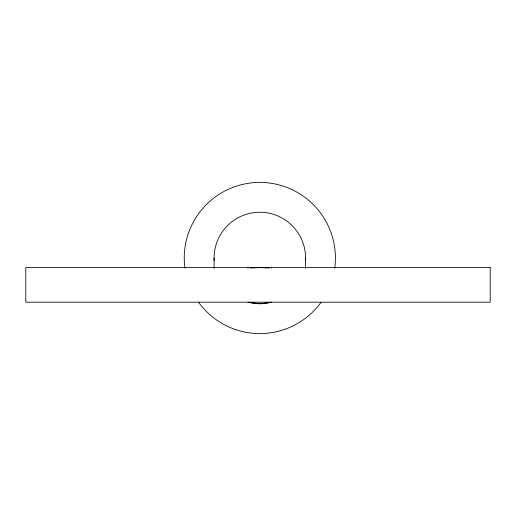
<?xml version="1.0" encoding="UTF-8"?>
<svg xmlns="http://www.w3.org/2000/svg" width="516" height="516" viewBox="0 0 516 516"><rect width="100%" height="100%" fill="white"/><g stroke="black" fill="none" stroke-linecap="round" stroke-linejoin="round"><path stroke-width="0.77" d="M250.35 268.056L259.819 267.578L269.294 268.056M305.562 258L305.562 268.391M271.661 267.578L271.661 268.178M247.983 267.578L247.983 268.178M214.082 258L214.082 268.391M184.941 268.262A75.581 75.581 0 0 1 259.819 182.419A75.581 75.581 0 0 1 334.703 268.262M320.971 302.415A75.581 75.581 0 0 1 198.673 302.415M214.146 260.38A45.737 45.737 0 0 1 259.819 212.263A45.737 45.737 0 0 1 305.498 260.38M271.661 302.183L259.819 303.737L247.983 302.183A45.737 45.737 0 0 0 271.661 302.183M490.2 267.578L25.8 267.578L25.8 302.183L490.2 302.183L490.2 267.578"/></g></svg>
